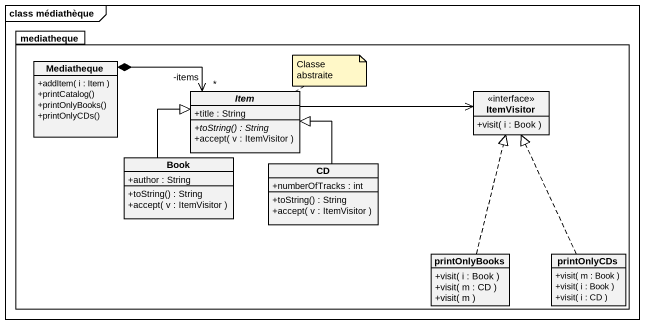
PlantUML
@startuml
mainframe class médiathèque
hide circle
hide empty members
skinparam classAttributeIconSize 0
package mediatheque {
  class Mediatheque {
    +addItem( i : Item )
    +printCatalog()
    +printOnlyBooks()
    +printOnlyCDs()
  }
  abstract class Item {
    +title : String
    {abstract} +toString() : String
    +accept( v : ItemVisitor )
  }
  interface ItemVisitor {
    +visit( i : Book )
  }
  class Book {
    +author : String
    +toString() : String
    +accept( v : ItemVisitor )
  }
  class CD {
    +numberOfTracks : int
    +toString() : String
    +accept( v : ItemVisitor )
  }
  class printOnlyBooks {
    +visit( i : Book )
    +visit( m : CD )
    +visit( m )
  }
  class printOnlyCDs {
    +visit( m : Book )
    +visit( i : Book )
    +visit( i : CD )
  }
}
Mediatheque *-right-> "*\n-items" Item
Item -right-> ItemVisitor
Book -up-|> Item
CD -up-|> Item
printOnlyBooks .up.|> ItemVisitor
printOnlyCDs .up.|> ItemVisitor
note top of Item : Classe abstraite
@enduml
